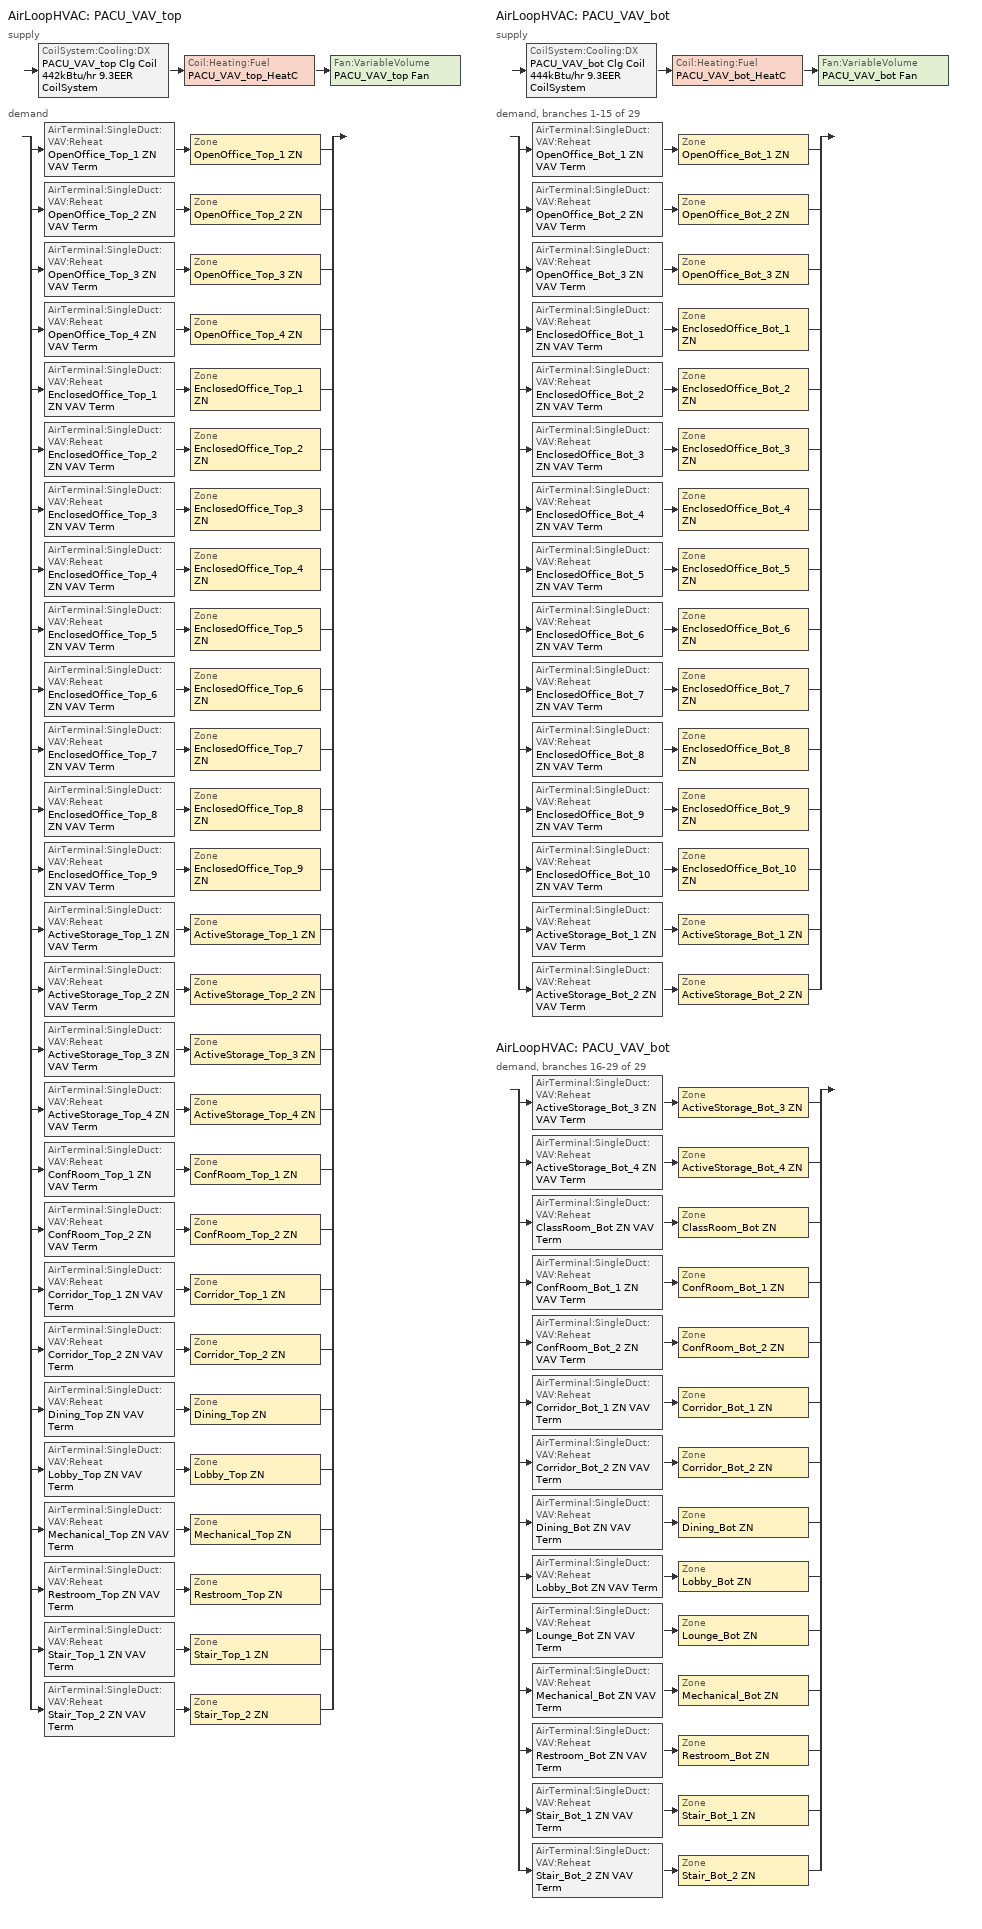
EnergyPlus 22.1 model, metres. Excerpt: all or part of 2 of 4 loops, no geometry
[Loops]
AirLoopHVAC 'PACU_VAV_top'
 supply: CoilSystem:Cooling:DX 'PACU_VAV_top Clg Coil 442kBtu/hr 9.3EER CoilSystem' > Coil:Heating:Fuel 'PACU_VAV_top_HeatC' > Fan:VariableVolume 'PACU_VAV_top Fan'
 demand: split
  | AirTerminal:SingleDuct:VAV:Reheat 'OpenOffice_Top_1 ZN VAV Term' > Zone 'OpenOffice_Top_1 ZN'
  | AirTerminal:SingleDuct:VAV:Reheat 'OpenOffice_Top_2 ZN VAV Term' > Zone 'OpenOffice_Top_2 ZN'
  | AirTerminal:SingleDuct:VAV:Reheat 'OpenOffice_Top_3 ZN VAV Term' > Zone 'OpenOffice_Top_3 ZN'
  | AirTerminal:SingleDuct:VAV:Reheat 'OpenOffice_Top_4 ZN VAV Term' > Zone 'OpenOffice_Top_4 ZN'
  | AirTerminal:SingleDuct:VAV:Reheat 'EnclosedOffice_Top_1 ZN VAV Term' > Zone 'EnclosedOffice_Top_1 ZN'
  | AirTerminal:SingleDuct:VAV:Reheat 'EnclosedOffice_Top_2 ZN VAV Term' > Zone 'EnclosedOffice_Top_2 ZN'
  | AirTerminal:SingleDuct:VAV:Reheat 'EnclosedOffice_Top_3 ZN VAV Term' > Zone 'EnclosedOffice_Top_3 ZN'
  | AirTerminal:SingleDuct:VAV:Reheat 'EnclosedOffice_Top_4 ZN VAV Term' > Zone 'EnclosedOffice_Top_4 ZN'
  | AirTerminal:SingleDuct:VAV:Reheat 'EnclosedOffice_Top_5 ZN VAV Term' > Zone 'EnclosedOffice_Top_5 ZN'
  | AirTerminal:SingleDuct:VAV:Reheat 'EnclosedOffice_Top_6 ZN VAV Term' > Zone 'EnclosedOffice_Top_6 ZN'
  | AirTerminal:SingleDuct:VAV:Reheat 'EnclosedOffice_Top_7 ZN VAV Term' > Zone 'EnclosedOffice_Top_7 ZN'
  | AirTerminal:SingleDuct:VAV:Reheat 'EnclosedOffice_Top_8 ZN VAV Term' > Zone 'EnclosedOffice_Top_8 ZN'
  | AirTerminal:SingleDuct:VAV:Reheat 'EnclosedOffice_Top_9 ZN VAV Term' > Zone 'EnclosedOffice_Top_9 ZN'
  | AirTerminal:SingleDuct:VAV:Reheat 'ActiveStorage_Top_1 ZN VAV Term' > Zone 'ActiveStorage_Top_1 ZN'
  | AirTerminal:SingleDuct:VAV:Reheat 'ActiveStorage_Top_2 ZN VAV Term' > Zone 'ActiveStorage_Top_2 ZN'
  | AirTerminal:SingleDuct:VAV:Reheat 'ActiveStorage_Top_3 ZN VAV Term' > Zone 'ActiveStorage_Top_3 ZN'
  | AirTerminal:SingleDuct:VAV:Reheat 'ActiveStorage_Top_4 ZN VAV Term' > Zone 'ActiveStorage_Top_4 ZN'
  | AirTerminal:SingleDuct:VAV:Reheat 'ConfRoom_Top_1 ZN VAV Term' > Zone 'ConfRoom_Top_1 ZN'
  | AirTerminal:SingleDuct:VAV:Reheat 'ConfRoom_Top_2 ZN VAV Term' > Zone 'ConfRoom_Top_2 ZN'
  | AirTerminal:SingleDuct:VAV:Reheat 'Corridor_Top_1 ZN VAV Term' > Zone 'Corridor_Top_1 ZN'
  | AirTerminal:SingleDuct:VAV:Reheat 'Corridor_Top_2 ZN VAV Term' > Zone 'Corridor_Top_2 ZN'
  | AirTerminal:SingleDuct:VAV:Reheat 'Dining_Top ZN VAV Term' > Zone 'Dining_Top ZN'
  | AirTerminal:SingleDuct:VAV:Reheat 'Lobby_Top ZN VAV Term' > Zone 'Lobby_Top ZN'
  | AirTerminal:SingleDuct:VAV:Reheat 'Mechanical_Top ZN VAV Term' > Zone 'Mechanical_Top ZN'
  | AirTerminal:SingleDuct:VAV:Reheat 'Restroom_Top ZN VAV Term' > Zone 'Restroom_Top ZN'
  | AirTerminal:SingleDuct:VAV:Reheat 'Stair_Top_1 ZN VAV Term' > Zone 'Stair_Top_1 ZN'
  | AirTerminal:SingleDuct:VAV:Reheat 'Stair_Top_2 ZN VAV Term' > Zone 'Stair_Top_2 ZN'
AirLoopHVAC 'PACU_VAV_bot'
 supply: CoilSystem:Cooling:DX 'PACU_VAV_bot Clg Coil 444kBtu/hr 9.3EER CoilSystem' > Coil:Heating:Fuel 'PACU_VAV_bot_HeatC' > Fan:VariableVolume 'PACU_VAV_bot Fan'
 demand, branches 1-15 of 29: split
  | AirTerminal:SingleDuct:VAV:Reheat 'OpenOffice_Bot_1 ZN VAV Term' > Zone 'OpenOffice_Bot_1 ZN'
  | AirTerminal:SingleDuct:VAV:Reheat 'OpenOffice_Bot_2 ZN VAV Term' > Zone 'OpenOffice_Bot_2 ZN'
  | AirTerminal:SingleDuct:VAV:Reheat 'OpenOffice_Bot_3 ZN VAV Term' > Zone 'OpenOffice_Bot_3 ZN'
  | AirTerminal:SingleDuct:VAV:Reheat 'EnclosedOffice_Bot_1 ZN VAV Term' > Zone 'EnclosedOffice_Bot_1 ZN'
  | AirTerminal:SingleDuct:VAV:Reheat 'EnclosedOffice_Bot_2 ZN VAV Term' > Zone 'EnclosedOffice_Bot_2 ZN'
  | AirTerminal:SingleDuct:VAV:Reheat 'EnclosedOffice_Bot_3 ZN VAV Term' > Zone 'EnclosedOffice_Bot_3 ZN'
  | AirTerminal:SingleDuct:VAV:Reheat 'EnclosedOffice_Bot_4 ZN VAV Term' > Zone 'EnclosedOffice_Bot_4 ZN'
  | AirTerminal:SingleDuct:VAV:Reheat 'EnclosedOffice_Bot_5 ZN VAV Term' > Zone 'EnclosedOffice_Bot_5 ZN'
  | AirTerminal:SingleDuct:VAV:Reheat 'EnclosedOffice_Bot_6 ZN VAV Term' > Zone 'EnclosedOffice_Bot_6 ZN'
  | AirTerminal:SingleDuct:VAV:Reheat 'EnclosedOffice_Bot_7 ZN VAV Term' > Zone 'EnclosedOffice_Bot_7 ZN'
  | AirTerminal:SingleDuct:VAV:Reheat 'EnclosedOffice_Bot_8 ZN VAV Term' > Zone 'EnclosedOffice_Bot_8 ZN'
  | AirTerminal:SingleDuct:VAV:Reheat 'EnclosedOffice_Bot_9 ZN VAV Term' > Zone 'EnclosedOffice_Bot_9 ZN'
  | AirTerminal:SingleDuct:VAV:Reheat 'EnclosedOffice_Bot_10 ZN VAV Term' > Zone 'EnclosedOffice_Bot_10 ZN'
  | AirTerminal:SingleDuct:VAV:Reheat 'ActiveStorage_Bot_1 ZN VAV Term' > Zone 'ActiveStorage_Bot_1 ZN'
  | AirTerminal:SingleDuct:VAV:Reheat 'ActiveStorage_Bot_2 ZN VAV Term' > Zone 'ActiveStorage_Bot_2 ZN'
AirLoopHVAC 'PACU_VAV_bot'
 demand, branches 16-29 of 29: split
  | AirTerminal:SingleDuct:VAV:Reheat 'ActiveStorage_Bot_3 ZN VAV Term' > Zone 'ActiveStorage_Bot_3 ZN'
  | AirTerminal:SingleDuct:VAV:Reheat 'ActiveStorage_Bot_4 ZN VAV Term' > Zone 'ActiveStorage_Bot_4 ZN'
  | AirTerminal:SingleDuct:VAV:Reheat 'ClassRoom_Bot ZN VAV Term' > Zone 'ClassRoom_Bot ZN'
  | AirTerminal:SingleDuct:VAV:Reheat 'ConfRoom_Bot_1 ZN VAV Term' > Zone 'ConfRoom_Bot_1 ZN'
  | AirTerminal:SingleDuct:VAV:Reheat 'ConfRoom_Bot_2 ZN VAV Term' > Zone 'ConfRoom_Bot_2 ZN'
  | AirTerminal:SingleDuct:VAV:Reheat 'Corridor_Bot_1 ZN VAV Term' > Zone 'Corridor_Bot_1 ZN'
  | AirTerminal:SingleDuct:VAV:Reheat 'Corridor_Bot_2 ZN VAV Term' > Zone 'Corridor_Bot_2 ZN'
  | AirTerminal:SingleDuct:VAV:Reheat 'Dining_Bot ZN VAV Term' > Zone 'Dining_Bot ZN'
  | AirTerminal:SingleDuct:VAV:Reheat 'Lobby_Bot ZN VAV Term' > Zone 'Lobby_Bot ZN'
  | AirTerminal:SingleDuct:VAV:Reheat 'Lounge_Bot ZN VAV Term' > Zone 'Lounge_Bot ZN'
  | AirTerminal:SingleDuct:VAV:Reheat 'Mechanical_Bot ZN VAV Term' > Zone 'Mechanical_Bot ZN'
  | AirTerminal:SingleDuct:VAV:Reheat 'Restroom_Bot ZN VAV Term' > Zone 'Restroom_Bot ZN'
  | AirTerminal:SingleDuct:VAV:Reheat 'Stair_Bot_1 ZN VAV Term' > Zone 'Stair_Bot_1 ZN'
  | AirTerminal:SingleDuct:VAV:Reheat 'Stair_Bot_2 ZN VAV Term' > Zone 'Stair_Bot_2 ZN'
[DesignSpecification:OutdoorAir] Outdoor Air Method=Sum; Outdoor Air Flow per Zone {m3/s}=0; Outdoor Air Flow Air Changes per Hour {1/hr}=0
Name | Outdoor Air Flow per Person {m3/s-person} | Outdoor Air Flow per Zone Floor Area {m3/s-m2}
MediumOffice - Storage Ventilation; MediumOffice - Classroom Ventilation; MediumOffice - Conference Ventilation; MediumOffice - ClosedOffice Ventilation; MediumOffice - Lobby Ventilation; MediumOffice - OpenOffice Ventilation | 0.00235973 | 0.0003048
MediumOffice - Corridor Ventilation | 0 | 0.0003048
MediumOffice - Dining Ventilation | 0.00235973 | 0.0006096
MediumOffice - Elec/MechRoom Ventilation; MediumOffice - Restroom Ventilation; MediumOffice - Stair Ventilation | 0 | 0
[DesignSpecification:ZoneAirDistribution] Zone Air Distribution Effectiveness in Cooling Mode=1; Zone Air Distribution Effectiveness in Heating Mode=1
ActiveStorage_Bot_1 ZN Design Spec Zone Air Dist; ActiveStorage_Bot_2 ZN Design Spec Zone Air Dist; ActiveStorage_Bot_3 ZN Design Spec Zone Air Dist; ActiveStorage_Bot_4 ZN Design Spec Zone Air Dist; ActiveStorage_Top_1 ZN Design Spec Zone Air Dist; ActiveStorage_Top_2 ZN Design Spec Zone Air Dist; ActiveStorage_Top_3 ZN Design Spec Zone Air Dist; ActiveStorage_Top_4 ZN Design Spec Zone Air Dist; ClassRoom_Bot ZN Design Spec Zone Air Dist; ConfRoom_Bot_1 ZN Design Spec Zone Air Dist; ConfRoom_Bot_2 ZN Design Spec Zone Air Dist; ConfRoom_Top_1 ZN Design Spec Zone Air Dist; ConfRoom_Top_2 ZN Design Spec Zone Air Dist; Corridor_Bot_1 ZN Design Spec Zone Air Dist; Corridor_Bot_2 ZN Design Spec Zone Air Dist; Corridor_Top_1 ZN Design Spec Zone Air Dist; Corridor_Top_2 ZN Design Spec Zone Air Dist; Dining_Bot ZN Design Spec Zone Air Dist; Dining_Top ZN Design Spec Zone Air Dist; EnclosedOffice_Bot_7 ZN Design Spec Zone Air Dist; EnclosedOffice_Bot_10 ZN Design Spec Zone Air Dist; EnclosedOffice_Bot_3 ZN Design Spec Zone Air Dist; EnclosedOffice_Bot_4 ZN Design Spec Zone Air Dist; EnclosedOffice_Top_1 ZN Design Spec Zone Air Dist; EnclosedOffice_Top_2 ZN Design Spec Zone Air Dist; EnclosedOffice_Top_3 ZN Design Spec Zone Air Dist; Lobby_Bot ZN Design Spec Zone Air Dist; Lobby_Top ZN Design Spec Zone Air Dist; Lounge_Bot ZN Design Spec Zone Air Dist; Mechanical_Top ZN Design Spec Zone Air Dist; OpenOffice_Bot_1 ZN Design Spec Zone Air Dist; OpenOffice_Bot_2 ZN Design Spec Zone Air Dist; OpenOffice_Bot_3 ZN Design Spec Zone Air Dist; OpenOffice_Top_1 ZN Design Spec Zone Air Dist; OpenOffice_Top_2 ZN Design Spec Zone Air Dist; OpenOffice_Top_3 ZN Design Spec Zone Air Dist; OpenOffice_Top_4 ZN Design Spec Zone Air Dist; Restroom_Bot ZN Design Spec Zone Air Dist; Restroom_Top ZN Design Spec Zone Air Dist; Stair_Bot_1 ZN Design Spec Zone Air Dist; Stair_Bot_2 ZN Design Spec Zone Air Dist; Stair_Top_1 ZN Design Spec Zone Air Dist; Stair_Top_2 ZN Design Spec Zone Air Dist; EnclosedOffice_Bot_6 ZN Design Spec Zone Air Dist; EnclosedOffice_Bot_5 ZN Design Spec Zone Air Dist; EnclosedOffice_Bot_1 ZN Design Spec Zone Air Dist; EnclosedOffice_Bot_9 ZN Design Spec Zone Air Dist; EnclosedOffice_Bot_8 ZN Design Spec Zone Air Dist; EnclosedOffice_Bot_2 ZN Design Spec Zone Air Dist; EnclosedOffice_Top_4 ZN Design Spec Zone Air Dist; EnclosedOffice_Top_5 ZN Design Spec Zone Air Dist; EnclosedOffice_Top_6 ZN Design Spec Zone Air Dist; EnclosedOffice_Top_7 ZN Design Spec Zone Air Dist; EnclosedOffice_Top_8 ZN Design Spec Zone Air Dist; EnclosedOffice_Top_9 ZN Design Spec Zone Air Dist
[Sizing:Zone] Zone Cooling Design Supply Air Temperature Input Method=SupplyAirTemperature; Zone Cooling Design Supply Air Temperature {C}=12.8; Zone Heating Design Supply Air Temperature Input Method=SupplyAirTemperature; Zone Heating Design Supply Air Temperature {C}=40; Zone Cooling Design Supply Air Humidity Ratio {kgWater/kgDryAir}=0.0085; Zone Heating Design Supply Air Humidity Ratio {kgWater/kgDryAir}=0.008; Cooling Design Air Flow Method=DesignDay; Cooling Design Air Flow Rate {m3/s}=0; Cooling Minimum Air Flow {m3/s}=0; Cooling Minimum Air Flow Fraction=0; Heating Design Air Flow Method=DesignDay; Heating Design Air Flow Rate {m3/s}=0; Account for Dedicated Outdoor Air System=No
Name | Design Specification Outdoor Air Object | Design Specification Zone Air Distribution Object
ActiveStorage_Bot_1 ZN | MediumOffice - Storage Ventilation | ActiveStorage_Bot_1 ZN Design Spec Zone Air Dist
ActiveStorage_Bot_2 ZN | MediumOffice - Storage Ventilation | ActiveStorage_Bot_2 ZN Design Spec Zone Air Dist
ActiveStorage_Bot_3 ZN | MediumOffice - Storage Ventilation | ActiveStorage_Bot_3 ZN Design Spec Zone Air Dist
ActiveStorage_Bot_4 ZN | MediumOffice - Storage Ventilation | ActiveStorage_Bot_4 ZN Design Spec Zone Air Dist
ActiveStorage_Top_1 ZN | MediumOffice - Storage Ventilation | ActiveStorage_Top_1 ZN Design Spec Zone Air Dist
ActiveStorage_Top_2 ZN | MediumOffice - Storage Ventilation | ActiveStorage_Top_2 ZN Design Spec Zone Air Dist
ActiveStorage_Top_3 ZN | MediumOffice - Storage Ventilation | ActiveStorage_Top_3 ZN Design Spec Zone Air Dist
ActiveStorage_Top_4 ZN | MediumOffice - Storage Ventilation | ActiveStorage_Top_4 ZN Design Spec Zone Air Dist
ClassRoom_Bot ZN | MediumOffice - Classroom Ventilation | ClassRoom_Bot ZN Design Spec Zone Air Dist
ConfRoom_Bot_1 ZN | MediumOffice - Conference Ventilation | ConfRoom_Bot_1 ZN Design Spec Zone Air Dist
ConfRoom_Bot_2 ZN | MediumOffice - Conference Ventilation | ConfRoom_Bot_2 ZN Design Spec Zone Air Dist
ConfRoom_Top_1 ZN | MediumOffice - Conference Ventilation | ConfRoom_Top_1 ZN Design Spec Zone Air Dist
ConfRoom_Top_2 ZN | MediumOffice - Conference Ventilation | ConfRoom_Top_2 ZN Design Spec Zone Air Dist
Corridor_Bot_1 ZN | MediumOffice - Corridor Ventilation | Corridor_Bot_1 ZN Design Spec Zone Air Dist
Corridor_Bot_2 ZN | MediumOffice - Corridor Ventilation | Corridor_Bot_2 ZN Design Spec Zone Air Dist
Corridor_Top_1 ZN | MediumOffice - Corridor Ventilation | Corridor_Top_1 ZN Design Spec Zone Air Dist
Corridor_Top_2 ZN | MediumOffice - Corridor Ventilation | Corridor_Top_2 ZN Design Spec Zone Air Dist
Dining_Bot ZN | MediumOffice - Dining Ventilation | Dining_Bot ZN Design Spec Zone Air Dist
Dining_Top ZN | MediumOffice - Dining Ventilation | Dining_Top ZN Design Spec Zone Air Dist
EnclosedOffice_Bot_7 ZN | MediumOffice - ClosedOffice Ventilation | EnclosedOffice_Bot_7 ZN Design Spec Zone Air Dist
EnclosedOffice_Bot_10 ZN | MediumOffice - ClosedOffice Ventilation | EnclosedOffice_Bot_10 ZN Design Spec Zone Air Dist
EnclosedOffice_Bot_3 ZN | MediumOffice - ClosedOffice Ventilation | EnclosedOffice_Bot_3 ZN Design Spec Zone Air Dist
EnclosedOffice_Bot_4 ZN | MediumOffice - ClosedOffice Ventilation | EnclosedOffice_Bot_4 ZN Design Spec Zone Air Dist
EnclosedOffice_Top_1 ZN | MediumOffice - ClosedOffice Ventilation | EnclosedOffice_Top_1 ZN Design Spec Zone Air Dist
EnclosedOffice_Top_2 ZN | MediumOffice - ClosedOffice Ventilation | EnclosedOffice_Top_2 ZN Design Spec Zone Air Dist
EnclosedOffice_Top_3 ZN | MediumOffice - ClosedOffice Ventilation | EnclosedOffice_Top_3 ZN Design Spec Zone Air Dist
Lobby_Bot ZN | MediumOffice - Lobby Ventilation | Lobby_Bot ZN Design Spec Zone Air Dist
Lobby_Top ZN | MediumOffice - Lobby Ventilation | Lobby_Top ZN Design Spec Zone Air Dist
Lounge_Bot ZN | MediumOffice - Lobby Ventilation | Lounge_Bot ZN Design Spec Zone Air Dist
Mechanical_Top ZN | MediumOffice - Elec/MechRoom Ventilation | Mechanical_Top ZN Design Spec Zone Air Dist
OpenOffice_Bot_1 ZN | MediumOffice - OpenOffice Ventilation | OpenOffice_Bot_1 ZN Design Spec Zone Air Dist
OpenOffice_Bot_2 ZN | MediumOffice - OpenOffice Ventilation | OpenOffice_Bot_2 ZN Design Spec Zone Air Dist
OpenOffice_Bot_3 ZN | MediumOffice - OpenOffice Ventilation | OpenOffice_Bot_3 ZN Design Spec Zone Air Dist
OpenOffice_Top_1 ZN | MediumOffice - OpenOffice Ventilation | OpenOffice_Top_1 ZN Design Spec Zone Air Dist
OpenOffice_Top_2 ZN | MediumOffice - OpenOffice Ventilation | OpenOffice_Top_2 ZN Design Spec Zone Air Dist
OpenOffice_Top_3 ZN | MediumOffice - OpenOffice Ventilation | OpenOffice_Top_3 ZN Design Spec Zone Air Dist
OpenOffice_Top_4 ZN | MediumOffice - OpenOffice Ventilation | OpenOffice_Top_4 ZN Design Spec Zone Air Dist
Restroom_Bot ZN | MediumOffice - Restroom Ventilation | Restroom_Bot ZN Design Spec Zone Air Dist
Restroom_Top ZN | MediumOffice - Restroom Ventilation | Restroom_Top ZN Design Spec Zone Air Dist
Stair_Bot_1 ZN | MediumOffice - Stair Ventilation | Stair_Bot_1 ZN Design Spec Zone Air Dist
Stair_Bot_2 ZN | MediumOffice - Stair Ventilation | Stair_Bot_2 ZN Design Spec Zone Air Dist
Stair_Top_1 ZN | MediumOffice - Stair Ventilation | Stair_Top_1 ZN Design Spec Zone Air Dist
Stair_Top_2 ZN | MediumOffice - Stair Ventilation | Stair_Top_2 ZN Design Spec Zone Air Dist
EnclosedOffice_Bot_6 ZN | MediumOffice - ClosedOffice Ventilation | EnclosedOffice_Bot_6 ZN Design Spec Zone Air Dist
EnclosedOffice_Bot_5 ZN | MediumOffice - ClosedOffice Ventilation | EnclosedOffice_Bot_5 ZN Design Spec Zone Air Dist
EnclosedOffice_Bot_1 ZN | MediumOffice - ClosedOffice Ventilation | EnclosedOffice_Bot_1 ZN Design Spec Zone Air Dist
EnclosedOffice_Bot_9 ZN | MediumOffice - ClosedOffice Ventilation | EnclosedOffice_Bot_9 ZN Design Spec Zone Air Dist
EnclosedOffice_Bot_8 ZN | MediumOffice - ClosedOffice Ventilation | EnclosedOffice_Bot_8 ZN Design Spec Zone Air Dist
EnclosedOffice_Bot_2 ZN | MediumOffice - ClosedOffice Ventilation | EnclosedOffice_Bot_2 ZN Design Spec Zone Air Dist
EnclosedOffice_Top_4 ZN | MediumOffice - ClosedOffice Ventilation | EnclosedOffice_Top_4 ZN Design Spec Zone Air Dist
EnclosedOffice_Top_5 ZN | MediumOffice - ClosedOffice Ventilation | EnclosedOffice_Top_5 ZN Design Spec Zone Air Dist
EnclosedOffice_Top_6 ZN | MediumOffice - ClosedOffice Ventilation | EnclosedOffice_Top_6 ZN Design Spec Zone Air Dist
EnclosedOffice_Top_7 ZN | MediumOffice - ClosedOffice Ventilation | EnclosedOffice_Top_7 ZN Design Spec Zone Air Dist
EnclosedOffice_Top_8 ZN | MediumOffice - ClosedOffice Ventilation | EnclosedOffice_Top_8 ZN Design Spec Zone Air Dist
EnclosedOffice_Top_9 ZN | MediumOffice - ClosedOffice Ventilation | EnclosedOffice_Top_9 ZN Design Spec Zone Air Dist
[Sizing:System] Type of Load to Size On=Sensible; Central Heating Maximum System Air Flow Ratio=0.5; Preheat Design Temperature {C}=7; Preheat Design Humidity Ratio {kgWater/kgDryAir}=0.008; Precool Design Temperature {C}=12.8; Precool Design Humidity Ratio {kgWater/kgDryAir}=0.008; Central Cooling Design Supply Air Temperature {C}=12.8; Central Heating Design Supply Air Temperature {C}=12.8; Type of Zone Sum to Use=Coincident; 100% Outdoor Air in Cooling=No; 100% Outdoor Air in Heating=No; Central Cooling Design Supply Air Humidity Ratio {kgWater/kgDryAir}=0.0085; Central Heating Design Supply Air Humidity Ratio {kgWater/kgDryAir}=0.008; Cooling Supply Air Flow Rate Method=DesignDay; Cooling Supply Air Flow Rate {m3/s}=0; Heating Supply Air Flow Rate Method=DesignDay; Heating Supply Air Flow Rate {m3/s}=0; System Outdoor Air Method=ZoneSum
Name | Design Outdoor Air Flow Rate {m3/s}
PACU_VAV_top | 0.998477
PACU_VAV_bot | 1.06755
[ZoneControl:Thermostat] Control Type Schedule=Dual Zone Control Type Sched
Name | Zone or ZoneList | Control 1
ActiveStorage_Bot_1 ZN Thermostat | ActiveStorage_Bot_1 ZN | MediumOffice - Storage Thermostat 1
ActiveStorage_Bot_2 ZN Thermostat | ActiveStorage_Bot_2 ZN | MediumOffice - Storage Thermostat 2
ActiveStorage_Bot_3 ZN Thermostat | ActiveStorage_Bot_3 ZN | MediumOffice - Storage Thermostat 3
ActiveStorage_Bot_4 ZN Thermostat | ActiveStorage_Bot_4 ZN | MediumOffice - Storage Thermostat 4
ActiveStorage_Top_1 ZN Thermostat | ActiveStorage_Top_1 ZN | MediumOffice - Storage Thermostat 9
ActiveStorage_Top_2 ZN Thermostat | ActiveStorage_Top_2 ZN | MediumOffice - Storage Thermostat 10
ActiveStorage_Top_3 ZN Thermostat | ActiveStorage_Top_3 ZN | MediumOffice - Storage Thermostat 11
ActiveStorage_Top_4 ZN Thermostat | ActiveStorage_Top_4 ZN | MediumOffice - Storage Thermostat 12
ClassRoom_Bot ZN Thermostat | ClassRoom_Bot ZN | MediumOffice - Classroom Thermostat 1
ConfRoom_Bot_1 ZN Thermostat | ConfRoom_Bot_1 ZN | MediumOffice - Conference Thermostat 1
ConfRoom_Bot_2 ZN Thermostat | ConfRoom_Bot_2 ZN | MediumOffice - Conference Thermostat 2
ConfRoom_Top_1 ZN Thermostat | ConfRoom_Top_1 ZN | MediumOffice - Conference Thermostat 5
ConfRoom_Top_2 ZN Thermostat | ConfRoom_Top_2 ZN | MediumOffice - Conference Thermostat 6
Corridor_Bot_1 ZN Thermostat | Corridor_Bot_1 ZN | MediumOffice - Corridor Thermostat 1
Corridor_Bot_2 ZN Thermostat | Corridor_Bot_2 ZN | MediumOffice - Corridor Thermostat 2
Corridor_Top_1 ZN Thermostat | Corridor_Top_1 ZN | MediumOffice - Corridor Thermostat 5
Corridor_Top_2 ZN Thermostat | Corridor_Top_2 ZN | MediumOffice - Corridor Thermostat 6
Dining_Bot ZN Thermostat | Dining_Bot ZN | MediumOffice - Dining Thermostat 1
Dining_Top ZN Thermostat | Dining_Top ZN | MediumOffice - Dining Thermostat 3
EnclosedOffice_Bot_7 ZN Thermostat | EnclosedOffice_Bot_7 ZN | MediumOffice - ClosedOffice Thermostat 1
EnclosedOffice_Bot_10 ZN Thermostat | EnclosedOffice_Bot_10 ZN | MediumOffice - ClosedOffice Thermostat 2
EnclosedOffice_Bot_3 ZN Thermostat | EnclosedOffice_Bot_3 ZN | MediumOffice - ClosedOffice Thermostat 3
EnclosedOffice_Bot_4 ZN Thermostat | EnclosedOffice_Bot_4 ZN | MediumOffice - ClosedOffice Thermostat 4
EnclosedOffice_Top_1 ZN Thermostat | EnclosedOffice_Top_1 ZN | MediumOffice - ClosedOffice Thermostat 8
EnclosedOffice_Top_2 ZN Thermostat | EnclosedOffice_Top_2 ZN | MediumOffice - ClosedOffice Thermostat 9
EnclosedOffice_Top_3 ZN Thermostat | EnclosedOffice_Top_3 ZN | MediumOffice - ClosedOffice Thermostat 10
Lobby_Bot ZN Thermostat | Lobby_Bot ZN | MediumOffice - Lobby Thermostat 1
Lobby_Top ZN Thermostat | Lobby_Top ZN | MediumOffice - Lobby Thermostat 3
Lounge_Bot ZN Thermostat | Lounge_Bot ZN | MediumOffice - Lobby Thermostat 4
Mechanical_Top ZN Thermostat | Mechanical_Top ZN | MediumOffice - Elec/MechRoom Thermostat 3
OpenOffice_Bot_1 ZN Thermostat | OpenOffice_Bot_1 ZN | MediumOffice - OpenOffice Thermostat 1
OpenOffice_Bot_2 ZN Thermostat | OpenOffice_Bot_2 ZN | MediumOffice - OpenOffice Thermostat 2
OpenOffice_Bot_3 ZN Thermostat | OpenOffice_Bot_3 ZN | MediumOffice - OpenOffice Thermostat 3
OpenOffice_Top_1 ZN Thermostat | OpenOffice_Top_1 ZN | MediumOffice - OpenOffice Thermostat 8
OpenOffice_Top_2 ZN Thermostat | OpenOffice_Top_2 ZN | MediumOffice - OpenOffice Thermostat 9
OpenOffice_Top_3 ZN Thermostat | OpenOffice_Top_3 ZN | MediumOffice - OpenOffice Thermostat 10
OpenOffice_Top_4 ZN Thermostat | OpenOffice_Top_4 ZN | MediumOffice - OpenOffice Thermostat 11
Restroom_Bot ZN Thermostat | Restroom_Bot ZN | MediumOffice - Restroom Thermostat 1
Restroom_Top ZN Thermostat | Restroom_Top ZN | MediumOffice - Restroom Thermostat 3
Stair_Bot_1 ZN Thermostat | Stair_Bot_1 ZN | MediumOffice - Stair Thermostat 1
Stair_Bot_2 ZN Thermostat | Stair_Bot_2 ZN | MediumOffice - Stair Thermostat 2
Stair_Top_1 ZN Thermostat | Stair_Top_1 ZN | MediumOffice - Stair Thermostat 5
Stair_Top_2 ZN Thermostat | Stair_Top_2 ZN | MediumOffice - Stair Thermostat 6
EnclosedOffice_Bot_6 ZN Thermostat | EnclosedOffice_Bot_6 ZN | MediumOffice - ClosedOffice Thermostat 1
EnclosedOffice_Bot_5 ZN Thermostat | EnclosedOffice_Bot_5 ZN | MediumOffice - ClosedOffice Thermostat 1
EnclosedOffice_Bot_1 ZN Thermostat | EnclosedOffice_Bot_1 ZN | MediumOffice - ClosedOffice Thermostat 1
EnclosedOffice_Bot_9 ZN Thermostat | EnclosedOffice_Bot_9 ZN | MediumOffice - ClosedOffice Thermostat 1
EnclosedOffice_Bot_8 ZN Thermostat | EnclosedOffice_Bot_8 ZN | MediumOffice - ClosedOffice Thermostat 1
EnclosedOffice_Bot_2 ZN Thermostat | EnclosedOffice_Bot_2 ZN | MediumOffice - ClosedOffice Thermostat 1
EnclosedOffice_Top_4 ZN Thermostat | EnclosedOffice_Top_4 ZN | MediumOffice - ClosedOffice Thermostat 1
EnclosedOffice_Top_5 ZN Thermostat | EnclosedOffice_Top_5 ZN | MediumOffice - ClosedOffice Thermostat 1
EnclosedOffice_Top_6 ZN Thermostat | EnclosedOffice_Top_6 ZN | MediumOffice - ClosedOffice Thermostat 1
EnclosedOffice_Top_7 ZN Thermostat | EnclosedOffice_Top_7 ZN | MediumOffice - ClosedOffice Thermostat 1
EnclosedOffice_Top_8 ZN Thermostat | EnclosedOffice_Top_8 ZN | MediumOffice - ClosedOffice Thermostat 1
EnclosedOffice_Top_9 ZN Thermostat | EnclosedOffice_Top_9 ZN | MediumOffice - ClosedOffice Thermostat 1
[ThermostatSetpoint:DualSetpoint] Heating Setpoint Temperature Schedule=HTGSETP_SCH_PACU_VAV_bot; Cooling Setpoint Temperature Schedule=CLGSETP_SCH_NO_SETBACK
MediumOffice - Storage Thermostat 1; MediumOffice - Storage Thermostat 2; MediumOffice - Storage Thermostat 3; MediumOffice - Storage Thermostat 4; MediumOffice - Storage Thermostat 9; MediumOffice - Storage Thermostat 10; MediumOffice - Storage Thermostat 11; MediumOffice - Storage Thermostat 12; MediumOffice - Classroom Thermostat 1; MediumOffice - Conference Thermostat 1; MediumOffice - Conference Thermostat 2; MediumOffice - Conference Thermostat 5; MediumOffice - Conference Thermostat 6; MediumOffice - Corridor Thermostat 1; MediumOffice - Corridor Thermostat 2; MediumOffice - Corridor Thermostat 5; MediumOffice - Corridor Thermostat 6; MediumOffice - Dining Thermostat 1; MediumOffice - Dining Thermostat 3; MediumOffice - ClosedOffice Thermostat 1; MediumOffice - ClosedOffice Thermostat 2; MediumOffice - ClosedOffice Thermostat 3; MediumOffice - ClosedOffice Thermostat 4; MediumOffice - ClosedOffice Thermostat 8; MediumOffice - ClosedOffice Thermostat 9; MediumOffice - ClosedOffice Thermostat 10; MediumOffice - Lobby Thermostat 1; MediumOffice - Lobby Thermostat 3; MediumOffice - Lobby Thermostat 4; MediumOffice - Elec/MechRoom Thermostat 3; MediumOffice - OpenOffice Thermostat 1; MediumOffice - OpenOffice Thermostat 2; MediumOffice - OpenOffice Thermostat 3; MediumOffice - OpenOffice Thermostat 8; MediumOffice - OpenOffice Thermostat 9; MediumOffice - OpenOffice Thermostat 10; MediumOffice - OpenOffice Thermostat 11; MediumOffice - Restroom Thermostat 1; MediumOffice - Restroom Thermostat 3; MediumOffice - Stair Thermostat 1; MediumOffice - Stair Thermostat 2; MediumOffice - Stair Thermostat 5; MediumOffice - Stair Thermostat 6
[AirTerminal:SingleDuct:VAV:Reheat] Availability Schedule=ALWAYS_ON; Maximum Air Flow Rate {m3/s}=Autosize; Zone Minimum Air Flow Input Method=FixedFlowRate; Maximum Hot Water or Steam Flow Rate {m3/s}=Autosize; Minimum Hot Water or Steam Flow Rate {m3/s}=0; Convergence Tolerance=0.001; Damper Heating Action=Normal; Maximum Flow per Zone Floor Area During Reheat {m3/s-m2}=Autocalculate; Maximum Flow Fraction During Reheat=0.5; Maximum Reheat Air Temperature {C}=40
Name | Fixed Minimum Air Flow Rate {m3/s} | Reheat Coil
ActiveStorage_Bot_1 ZN VAV Term | 0.032571 | ActiveStorage_Bot_1 ZN Rht Coil
ActiveStorage_Bot_2 ZN VAV Term | 0.028998 | ActiveStorage_Bot_2 ZN Rht Coil
ActiveStorage_Bot_3 ZN VAV Term | 0.028998 | ActiveStorage_Bot_3 ZN Rht Coil
ActiveStorage_Bot_4 ZN VAV Term | 0.011916 | ActiveStorage_Bot_4 ZN Rht Coil
ActiveStorage_Top_1 ZN VAV Term | 0.032571 | ActiveStorage_Top_1 ZN Rht Coil
ActiveStorage_Top_2 ZN VAV Term | 0.028998 | ActiveStorage_Top_2 ZN Rht Coil
ActiveStorage_Top_3 ZN VAV Term | 0.028998 | ActiveStorage_Top_3 ZN Rht Coil
ActiveStorage_Top_4 ZN VAV Term | 0.011916 | ActiveStorage_Top_4 ZN Rht Coil
ClassRoom_Bot ZN VAV Term | 0.0761055 | ClassRoom_Bot ZN Rht Coil
ConfRoom_Bot_1 ZN VAV Term | 0.0643995 | ConfRoom_Bot_1 ZN Rht Coil
ConfRoom_Bot_2 ZN VAV Term | 0.0643995 | ConfRoom_Bot_2 ZN Rht Coil
ConfRoom_Top_1 ZN VAV Term | 0.0643995 | ConfRoom_Top_1 ZN Rht Coil
ConfRoom_Top_2 ZN VAV Term | 0.0643995 | ConfRoom_Top_2 ZN Rht Coil
Corridor_Bot_1 ZN VAV Term | 0.033498 | Corridor_Bot_1 ZN Rht Coil
Corridor_Bot_2 ZN VAV Term | 0.033498 | Corridor_Bot_2 ZN Rht Coil
Corridor_Top_1 ZN VAV Term | 0.033498 | Corridor_Top_1 ZN Rht Coil
Corridor_Top_2 ZN VAV Term | 0.033498 | Corridor_Top_2 ZN Rht Coil
Dining_Bot ZN VAV Term | 0.031896 | Dining_Bot ZN Rht Coil
Dining_Top ZN VAV Term | 0.031896 | Dining_Top ZN Rht Coil
EnclosedOffice_Bot_7 ZN VAV Term | 0.0216525 | EnclosedOffice_Bot_7 ZN Rht Coil
EnclosedOffice_Bot_10 ZN VAV Term | 0.0216705 | EnclosedOffice_Bot_10 ZN Rht Coil
EnclosedOffice_Bot_3 ZN VAV Term | 0.0279435 | EnclosedOffice_Bot_3 ZN Rht Coil
EnclosedOffice_Bot_4 ZN VAV Term | 0.0279435 | EnclosedOffice_Bot_4 ZN Rht Coil
EnclosedOffice_Top_1 ZN VAV Term | 0.021657 | EnclosedOffice_Top_1 ZN Rht Coil
EnclosedOffice_Top_2 ZN VAV Term | 0.0216705 | EnclosedOffice_Top_2 ZN Rht Coil
EnclosedOffice_Top_3 ZN VAV Term | 0.0264585 | EnclosedOffice_Top_3 ZN Rht Coil
Lobby_Bot ZN VAV Term | 0.0538935 | Lobby_Bot ZN Rht Coil
Lobby_Top ZN VAV Term | 0.0538935 | Lobby_Top ZN Rht Coil
Lounge_Bot ZN VAV Term | 0.0777975 | Lounge_Bot ZN Rht Coil
Mechanical_Bot ZN VAV Term | 0.0224145 | Mechanical_Bot ZN Rht Coil
Mechanical_Top ZN VAV Term | 0.0224145 | Mechanical_Top ZN Rht Coil
OpenOffice_Bot_1 ZN VAV Term | 0.136614 | OpenOffice_Bot_1 ZN Rht Coil
OpenOffice_Bot_2 ZN VAV Term | 0.136614 | OpenOffice_Bot_2 ZN Rht Coil
OpenOffice_Bot_3 ZN VAV Term | 0.122393 | OpenOffice_Bot_3 ZN Rht Coil
OpenOffice_Top_1 ZN VAV Term | 0.124845 | OpenOffice_Top_1 ZN Rht Coil
OpenOffice_Top_2 ZN VAV Term | 0.136614 | OpenOffice_Top_2 ZN Rht Coil
OpenOffice_Top_3 ZN VAV Term | 0.113089 | OpenOffice_Top_3 ZN Rht Coil
OpenOffice_Top_4 ZN VAV Term | 0.114934 | OpenOffice_Top_4 ZN Rht Coil
Restroom_Bot ZN VAV Term | 0 | Restroom_Bot ZN Rht Coil
Restroom_Top ZN VAV Term | 0 | Restroom_Top ZN Rht Coil
Stair_Bot_1 ZN VAV Term | 0.0138195 | Stair_Bot_1 ZN Rht Coil
Stair_Bot_2 ZN VAV Term | 0.0138195 | Stair_Bot_2 ZN Rht Coil
Stair_Top_1 ZN VAV Term | 0.0138195 | Stair_Top_1 ZN Rht Coil
Stair_Top_2 ZN VAV Term | 0.0138195 | Stair_Top_2 ZN Rht Coil
EnclosedOffice_Bot_6 ZN VAV Term | 0.0216525 | EnclosedOffice_Bot_6 ZN Rht Coil
EnclosedOffice_Bot_5 ZN VAV Term | 0.0216525 | EnclosedOffice_Bot_5 ZN Rht Coil
EnclosedOffice_Bot_1 ZN VAV Term | 0.021657 | EnclosedOffice_Bot_1 ZN Rht Coil
EnclosedOffice_Bot_9 ZN VAV Term | 0.021648 | EnclosedOffice_Bot_9 ZN Rht Coil
EnclosedOffice_Bot_8 ZN VAV Term | 0.021648 | EnclosedOffice_Bot_8 ZN Rht Coil
EnclosedOffice_Bot_2 ZN VAV Term | 0.021648 | EnclosedOffice_Bot_2 ZN Rht Coil
EnclosedOffice_Top_4 ZN VAV Term | 0.021657 | EnclosedOffice_Top_4 ZN Rht Coil
EnclosedOffice_Top_5 ZN VAV Term | 0.021648 | EnclosedOffice_Top_5 ZN Rht Coil
EnclosedOffice_Top_6 ZN VAV Term | 0.021648 | EnclosedOffice_Top_6 ZN Rht Coil
EnclosedOffice_Top_7 ZN VAV Term | 0.021648 | EnclosedOffice_Top_7 ZN Rht Coil
EnclosedOffice_Top_8 ZN VAV Term | 0.021648 | EnclosedOffice_Top_8 ZN Rht Coil
EnclosedOffice_Top_9 ZN VAV Term | 0.021648 | EnclosedOffice_Top_9 ZN Rht Coil
[Zone equipment]
ActiveStorage_Bot_1 ZN: ActiveStorage_Bot_1 ZN VAV Term
ActiveStorage_Bot_2 ZN: ActiveStorage_Bot_2 ZN VAV Term
ActiveStorage_Bot_3 ZN: ActiveStorage_Bot_3 ZN VAV Term
ActiveStorage_Bot_4 ZN: ActiveStorage_Bot_4 ZN VAV Term
ActiveStorage_Top_1 ZN: ActiveStorage_Top_1 ZN VAV Term
ActiveStorage_Top_2 ZN: ActiveStorage_Top_2 ZN VAV Term
ActiveStorage_Top_3 ZN: ActiveStorage_Top_3 ZN VAV Term
ActiveStorage_Top_4 ZN: ActiveStorage_Top_4 ZN VAV Term
ClassRoom_Bot ZN: ClassRoom_Bot ZN VAV Term
ConfRoom_Bot_1 ZN: ConfRoom_Bot_1 ZN VAV Term
ConfRoom_Bot_2 ZN: ConfRoom_Bot_2 ZN VAV Term
ConfRoom_Top_1 ZN: ConfRoom_Top_1 ZN VAV Term
ConfRoom_Top_2 ZN: ConfRoom_Top_2 ZN VAV Term
Corridor_Bot_1 ZN: Corridor_Bot_1 ZN VAV Term
Corridor_Bot_2 ZN: Corridor_Bot_2 ZN VAV Term
Corridor_Top_1 ZN: Corridor_Top_1 ZN VAV Term
Corridor_Top_2 ZN: Corridor_Top_2 ZN VAV Term
Dining_Bot ZN: Dining_Bot ZN VAV Term
Dining_Top ZN: Dining_Top ZN VAV Term
EnclosedOffice_Bot_7 ZN: EnclosedOffice_Bot_7 ZN VAV Term
EnclosedOffice_Bot_10 ZN: EnclosedOffice_Bot_10 ZN VAV Term
EnclosedOffice_Bot_3 ZN: EnclosedOffice_Bot_3 ZN VAV Term
EnclosedOffice_Bot_4 ZN: EnclosedOffice_Bot_4 ZN VAV Term
EnclosedOffice_Top_1 ZN: EnclosedOffice_Top_1 ZN VAV Term
EnclosedOffice_Top_2 ZN: EnclosedOffice_Top_2 ZN VAV Term
EnclosedOffice_Top_3 ZN: EnclosedOffice_Top_3 ZN VAV Term
Lobby_Bot ZN: Lobby_Bot ZN VAV Term
Lobby_Top ZN: Lobby_Top ZN VAV Term
Lounge_Bot ZN: Lounge_Bot ZN VAV Term
Mechanical_Bot ZN: Mechanical_Bot ZN VAV Term
Mechanical_Top ZN: Mechanical_Top ZN VAV Term
OpenOffice_Bot_1 ZN: OpenOffice_Bot_1 ZN VAV Term
OpenOffice_Bot_2 ZN: OpenOffice_Bot_2 ZN VAV Term
OpenOffice_Bot_3 ZN: OpenOffice_Bot_3 ZN VAV Term
OpenOffice_Top_1 ZN: OpenOffice_Top_1 ZN VAV Term
OpenOffice_Top_2 ZN: OpenOffice_Top_2 ZN VAV Term
OpenOffice_Top_3 ZN: OpenOffice_Top_3 ZN VAV Term
OpenOffice_Top_4 ZN: OpenOffice_Top_4 ZN VAV Term
Restroom_Bot ZN: Restroom_Bot ZN VAV Term
Restroom_Top ZN: Restroom_Top ZN VAV Term
Stair_Bot_1 ZN: Stair_Bot_1 ZN VAV Term
Stair_Bot_2 ZN: Stair_Bot_2 ZN VAV Term
Stair_Top_1 ZN: Stair_Top_1 ZN VAV Term
Stair_Top_2 ZN: Stair_Top_2 ZN VAV Term
EnclosedOffice_Bot_6 ZN: EnclosedOffice_Bot_6 ZN VAV Term
EnclosedOffice_Bot_5 ZN: EnclosedOffice_Bot_5 ZN VAV Term
EnclosedOffice_Bot_1 ZN: EnclosedOffice_Bot_1 ZN VAV Term
EnclosedOffice_Bot_9 ZN: EnclosedOffice_Bot_9 ZN VAV Term
EnclosedOffice_Bot_8 ZN: EnclosedOffice_Bot_8 ZN VAV Term
EnclosedOffice_Bot_2 ZN: EnclosedOffice_Bot_2 ZN VAV Term
EnclosedOffice_Top_4 ZN: EnclosedOffice_Top_4 ZN VAV Term
EnclosedOffice_Top_5 ZN: EnclosedOffice_Top_5 ZN VAV Term
EnclosedOffice_Top_6 ZN: EnclosedOffice_Top_6 ZN VAV Term
EnclosedOffice_Top_7 ZN: EnclosedOffice_Top_7 ZN VAV Term
EnclosedOffice_Top_8 ZN: EnclosedOffice_Top_8 ZN VAV Term
EnclosedOffice_Top_9 ZN: EnclosedOffice_Top_9 ZN VAV Term
[Fan:VariableVolume] Availability Schedule=HVACOperationSchd; Pressure Rise {Pa}=1573.68; Maximum Flow Rate {m3/s}=AUTOSIZE; Fan Power Minimum Flow Rate Input Method=Fraction; Fan Power Minimum Flow Fraction=0.25; Motor In Airstream Fraction=1; Fan Power Coefficient 1=0.0408; Fan Power Coefficient 2=0.088; Fan Power Coefficient 3=-0.0729; Fan Power Coefficient 4=0.9437; Fan Power Coefficient 5=0
Name | Fan Total Efficiency | Motor Efficiency
PACU_VAV_top Fan | 0.6006 | 0.924
PACU_VAV_bot Fan | 0.5915 | 0.91
[Coil:Cooling:DX:TwoSpeed] Availability Schedule=ALWAYS_ON; High Speed Rated Sensible Heat Ratio=Autosize; High Speed Gross Rated Cooling COP {W/W}=3.23281; Total Cooling Capacity Function of Temperature Curve=FURNACE_PACU_VAV_CoolCCarrier48TM014_12tons_CapFT; Total Cooling Capacity Function of Flow Fraction Curve=FURNACE_PACU_VAV_CoolCCarrier48TM014_12tons_FFF; Energy Input Ratio Function of Temperature Curve=FURNACE_PACU_VAV_CoolCCarrier48TM014_12tons_EIRFT; Energy Input Ratio Function of Flow Fraction Curve=FURNACE_PACU_VAV_CoolCCarrier48TM014_12tons_EIRFFF; Part Load Fraction Correlation Curve=FURNACE_PACU_VAV_CoolCIEA_HVAC_BESTEST_9ton-PLR; Low Speed Gross Rated Total Cooling Capacity {W}=AUTOSIZE; Low Speed Gross Rated Sensible Heat Ratio=0.80066; Low Speed Gross Rated Cooling COP {W/W}=3.23281; Low Speed Total Cooling Capacity Function of Temperature Curve=FURNACE_PACU_VAV_CoolCCarrier48TM014_12tons_CapFT; Low Speed Energy Input Ratio Function of Temperature Curve=FURNACE_PACU_VAV_CoolCCarrier48TM014_12tons_EIRFT
Name | High Speed Gross Rated Total Cooling Capacity {W} | High Speed Rated Air Flow Rate {m3/s} | Low Speed Rated Air Flow Rate {m3/s}
PACU_VAV_top_CoolC DXCoil | 118560 | 7.16223 | 7.16223
PACU_VAV_bot_CoolC DXCoil | 83735.74 | 5.05848 | 5.05848
[Coil:Heating:Electric] Availability Schedule=ALWAYS_ON; Efficiency=1; Nominal Capacity {W}=Autosize
ActiveStorage_Bot_1 ZN Rht Coil; ActiveStorage_Bot_2 ZN Rht Coil; ActiveStorage_Bot_3 ZN Rht Coil; ActiveStorage_Bot_4 ZN Rht Coil; ActiveStorage_Top_1 ZN Rht Coil; ActiveStorage_Top_2 ZN Rht Coil; ActiveStorage_Top_3 ZN Rht Coil; ActiveStorage_Top_4 ZN Rht Coil; ClassRoom_Bot ZN Rht Coil; ConfRoom_Bot_1 ZN Rht Coil; ConfRoom_Bot_2 ZN Rht Coil; ConfRoom_Top_1 ZN Rht Coil; ConfRoom_Top_2 ZN Rht Coil; Corridor_Bot_1 ZN Rht Coil; Corridor_Bot_2 ZN Rht Coil; Corridor_Top_1 ZN Rht Coil; Corridor_Top_2 ZN Rht Coil; Dining_Bot ZN Rht Coil; Dining_Top ZN Rht Coil; EnclosedOffice_Bot_7 ZN Rht Coil; EnclosedOffice_Bot_10 ZN Rht Coil; EnclosedOffice_Bot_3 ZN Rht Coil; EnclosedOffice_Bot_4 ZN Rht Coil; EnclosedOffice_Top_1 ZN Rht Coil; EnclosedOffice_Top_2 ZN Rht Coil; EnclosedOffice_Top_3 ZN Rht Coil; Lobby_Bot ZN Rht Coil; Lobby_Top ZN Rht Coil; Lounge_Bot ZN Rht Coil; Mechanical_Bot ZN Rht Coil; Mechanical_Top ZN Rht Coil; OpenOffice_Bot_1 ZN Rht Coil; OpenOffice_Bot_2 ZN Rht Coil; OpenOffice_Bot_3 ZN Rht Coil; OpenOffice_Top_1 ZN Rht Coil; OpenOffice_Top_2 ZN Rht Coil; OpenOffice_Top_3 ZN Rht Coil; OpenOffice_Top_4 ZN Rht Coil; Restroom_Bot ZN Rht Coil; Restroom_Top ZN Rht Coil; Stair_Bot_1 ZN Rht Coil; Stair_Bot_2 ZN Rht Coil; Stair_Top_1 ZN Rht Coil; Stair_Top_2 ZN Rht Coil; EnclosedOffice_Bot_6 ZN Rht Coil; EnclosedOffice_Bot_5 ZN Rht Coil; EnclosedOffice_Bot_1 ZN Rht Coil; EnclosedOffice_Bot_9 ZN Rht Coil; EnclosedOffice_Bot_8 ZN Rht Coil; EnclosedOffice_Bot_2 ZN Rht Coil; EnclosedOffice_Top_4 ZN Rht Coil; EnclosedOffice_Top_5 ZN Rht Coil; EnclosedOffice_Top_6 ZN Rht Coil; EnclosedOffice_Top_7 ZN Rht Coil; EnclosedOffice_Top_8 ZN Rht Coil; EnclosedOffice_Top_9 ZN Rht Coil
[Coil:Heating:Fuel] Availability Schedule=ALWAYS_ON; Fuel Type=NaturalGas; Burner Efficiency=0.8; Nominal Capacity {W}=AutoSize
PACU_VAV_top_HeatC; PACU_VAV_bot_HeatC
[CoilSystem:Cooling:DX] Availability Schedule=ALWAYS_ON
Name | Cooling Coil
PACU_VAV_top Clg Coil 442kBtu/hr 9.3EER CoilSystem | PACU_VAV_top_CoolC DXCoil
PACU_VAV_bot Clg Coil 444kBtu/hr 9.3EER CoilSystem | PACU_VAV_bot_CoolC DXCoil
[Controller:OutdoorAir] Minimum Outdoor Air Flow Rate {m3/s}=AUTOSIZE; Maximum Outdoor Air Flow Rate {m3/s}=AUTOSIZE; Economizer Control Type=DifferentialDryBulb; Economizer Control Action Type=ModulateFlow; Lockout Type=LockoutWithCompressor; Minimum Limit Type=FixedMinimum; Minimum Outdoor Air Schedule=MinOA_MotorizedDamper_Sched
PACU_VAV_bot_OA_Controller; PACU_VAV_top_OA_Controller
[Controller:MechanicalVentilation]
PACU_VAV_top Ventilation Controller: Availability Schedule=MinOA_MotorizedDamper_Sched; Demand Controlled Ventilation=No; System Outdoor Air Method=ZoneSum; Zone or ZoneList 1=ActiveStorage_Top_1 ZN; Design Specification Outdoor Air Object Name 1=MediumOffice - Storage Ventilation; Design Specification Zone Air Distribution Object Name 1=ActiveStorage_Top_1 ZN Design Spec Zone Air Dist; Zone or ZoneList 2=ActiveStorage_Top_2 ZN; Design Specification Outdoor Air Object Name 2=MediumOffice - Storage Ventilation; Design Specification Zone Air Distribution Object Name 2=ActiveStorage_Top_2 ZN Design Spec Zone Air Dist; Zone or ZoneList 3=ActiveStorage_Top_3 ZN; Design Specification Outdoor Air Object Name 3=MediumOffice - Storage Ventilation; Design Specification Zone Air Distribution Object Name 3=ActiveStorage_Top_3 ZN Design Spec Zone Air Dist; Zone or ZoneList 4=ActiveStorage_Top_4 ZN; Design Specification Outdoor Air Object Name 4=MediumOffice - Storage Ventilation; Design Specification Zone Air Distribution Object Name 4=ActiveStorage_Top_4 ZN Design Spec Zone Air Dist; Zone or ZoneList 5=ConfRoom_Top_1 ZN; Design Specification Outdoor Air Object Name 5=MediumOffice - Conference Ventilation; Design Specification Zone Air Distribution Object Name 5=ConfRoom_Top_1 ZN Design Spec Zone Air Dist; Zone or ZoneList 6=ConfRoom_Top_2 ZN; Design Specification Outdoor Air Object Name 6=MediumOffice - Conference Ventilation; Design Specification Zone Air Distribution Object Name 6=ConfRoom_Top_2 ZN Design Spec Zone Air Dist; Zone or ZoneList 7=Corridor_Top_1 ZN; Design Specification Outdoor Air Object Name 7=MediumOffice - Corridor Ventilation; Design Specification Zone Air Distribution Object Name 7=Corridor_Top_1 ZN Design Spec Zone Air Dist; Zone or ZoneList 8=Corridor_Top_2 ZN; Design Specification Outdoor Air Object Name 8=MediumOffice - Corridor Ventilation; Design Specification Zone Air Distribution Object Name 8=Corridor_Top_2 ZN Design Spec Zone Air Dist; Zone or ZoneList 9=Dining_Top ZN; Design Specification Outdoor Air Object Name 9=MediumOffice - Dining Ventilation; Design Specification Zone Air Distribution Object Name 9=Dining_Top ZN Design Spec Zone Air Dist; Zone or ZoneList 10=EnclosedOffice_Top_1 ZN; Design Specification Outdoor Air Object Name 10=MediumOffice - ClosedOffice Ventilation; Design Specification Zone Air Distribution Object Name 10=EnclosedOffice_Top_1 ZN Design Spec Zone Air Dist; Zone or ZoneList 11=EnclosedOffice_Top_2 ZN; Design Specification Outdoor Air Object Name 11=MediumOffice - ClosedOffice Ventilation; Design Specification Zone Air Distribution Object Name 11=EnclosedOffice_Top_2 ZN Design Spec Zone Air Dist; Zone or ZoneList 12=EnclosedOffice_Top_3 ZN; Design Specification Outdoor Air Object Name 12=MediumOffice - ClosedOffice Ventilation; Design Specification Zone Air Distribution Object Name 12=EnclosedOffice_Top_3 ZN Design Spec Zone Air Dist; Zone or ZoneList 13=EnclosedOffice_Top_4 ZN; Design Specification Outdoor Air Object Name 13=MediumOffice - ClosedOffice Ventilation; Design Specification Zone Air Distribution Object Name 13=EnclosedOffice_Top_4 ZN Design Spec Zone Air Dist; Zone or ZoneList 14=EnclosedOffice_Top_5 ZN; Design Specification Outdoor Air Object Name 14=MediumOffice - ClosedOffice Ventilation; Design Specification Zone Air Distribution Object Name 14=EnclosedOffice_Top_5 ZN Design Spec Zone Air Dist; Zone or ZoneList 15=EnclosedOffice_Top_6 ZN; Design Specification Outdoor Air Object Name 15=MediumOffice - ClosedOffice Ventilation; Design Specification Zone Air Distribution Object Name 15=EnclosedOffice_Top_6 ZN Design Spec Zone Air Dist; Zone or ZoneList 16=EnclosedOffice_Top_7 ZN; Design Specification Outdoor Air Object Name 16=MediumOffice - ClosedOffice Ventilation; Design Specification Zone Air Distribution Object Name 16=EnclosedOffice_Top_7 ZN Design Spec Zone Air Dist; Zone or ZoneList 17=EnclosedOffice_Top_8 ZN; Design Specification Outdoor Air Object Name 17=MediumOffice - ClosedOffice Ventilation; Design Specification Zone Air Distribution Object Name 17=EnclosedOffice_Top_8 ZN Design Spec Zone Air Dist; Zone or ZoneList 18=EnclosedOffice_Top_9 ZN; Design Specification Outdoor Air Object Name 18=MediumOffice - ClosedOffice Ventilation; Design Specification Zone Air Distribution Object Name 18=EnclosedOffice_Top_9 ZN Design Spec Zone Air Dist; Zone or ZoneList 19=Lobby_Top ZN; Design Specification Outdoor Air Object Name 19=MediumOffice - Lobby Ventilation; Design Specification Zone Air Distribution Object Name 19=Lobby_Top ZN Design Spec Zone Air Dist; Zone or ZoneList 20=Mechanical_Top ZN; Design Specification Outdoor Air Object Name 20=MediumOffice - Elec/MechRoom Ventilation; Design Specification Zone Air Distribution Object Name 20=Mechanical_Top ZN Design Spec Zone Air Dist; Zone or ZoneList 21=OpenOffice_Top_1 ZN; Design Specification Outdoor Air Object Name 21=MediumOffice - OpenOffice Ventilation; Design Specification Zone Air Distribution Object Name 21=OpenOffice_Top_1 ZN Design Spec Zone Air Dist; Zone or ZoneList 22=OpenOffice_Top_2 ZN; Design Specification Outdoor Air Object Name 22=MediumOffice - OpenOffice Ventilation; Design Specification Zone Air Distribution Object Name 22=OpenOffice_Top_2 ZN Design Spec Zone Air Dist; Zone or ZoneList 23=OpenOffice_Top_3 ZN; Design Specification Outdoor Air Object Name 23=MediumOffice - OpenOffice Ventilation; Design Specification Zone Air Distribution Object Name 23=OpenOffice_Top_3 ZN Design Spec Zone Air Dist; Zone or ZoneList 24=OpenOffice_Top_4 ZN; Design Specification Outdoor Air Object Name 24=MediumOffice - OpenOffice Ventilation; Design Specification Zone Air Distribution Object Name 24=OpenOffice_Top_4 ZN Design Spec Zone Air Dist; Zone or ZoneList 25=Restroom_Top ZN; Design Specification Outdoor Air Object Name 25=MediumOffice - Restroom Ventilation; Design Specification Zone Air Distribution Object Name 25=Restroom_Top ZN Design Spec Zone Air Dist; Zone or ZoneList 26=Stair_Top_1 ZN; Design Specification Outdoor Air Object Name 26=MediumOffice - Stair Ventilation; Design Specification Zone Air Distribution Object Name 26=Stair_Top_1 ZN Design Spec Zone Air Dist; Zone or ZoneList 27=Stair_Top_2 ZN; Design Specification Outdoor Air Object Name 27=MediumOffice - Stair Ventilation; Design Specification Zone Air Distribution Object Name 27=Stair_Top_2 ZN Design Spec Zone Air Dist
[AirLoopHVAC] Design Supply Air Flow Rate {m3/s}=AutoSize
PACU_VAV_top; PACU_VAV_bot
[SetpointManager:Scheduled] Control Variable=Temperature
Name | Schedule | Setpoint Node or NodeList
PACU_VAV_bot_CoolC SAT setpoint | Cool-Supply-Air-Temp-Sch | PACU_VAV_bot Supply Equipment Outlet Node
PACU_VAV_bot_HeatC SAT Manager | Heat-Supply-Air-Temp-Sch | PACU_VAV_bot Supply Equipment Outlet Node
PACU_VAV_top_CoolC SAT setpoint | Cool-Supply-Air-Temp-Sch | PACU_VAV_top Supply Equipment Outlet Node
PACU_VAV_top_HeatC SAT Manager | Heat-Supply-Air-Temp-Sch | PACU_VAV_top Supply Equipment Outlet Node
[SetpointManager:MixedAir] Control Variable=Temperature
Name | Setpoint Node or NodeList
PACU_VAV_bot_CoolC SAT Manager | PACU_VAV_bot_CoolC-PACU_VAV_bot_HeatCNode
PACU_VAV_bot_HeatC MixedAir Manager | PACU_VAV_bot_HeatC-PACU_VAV_bot FanNode
PACU_VAV_bot_OAMixed Air Temp Manager | PACU_VAV_bot_OA-PACU_VAV_bot_CoolCNode
PACU_VAV_top_CoolC SAT Manager | PACU_VAV_top_CoolC-PACU_VAV_top_HeatCNode
PACU_VAV_top_HeatC MixedAir Manager | PACU_VAV_top_HeatC-PACU_VAV_top FanNode
PACU_VAV_top_OAMixed Air Temp Manager | PACU_VAV_top_OA-PACU_VAV_top_CoolCNode
[Schedule:Compact]
ALWAYS_ON: Through: 12/31, For: AllDays, Until: 24:00, 1
HVACOperationSchd: Through: 12/31, For: Weekdays SummerDesignDay, Until: 06:00, 0, Until: 22:00, 1, Until: 24:00, 0, For: Saturday WinterDesignDay, Until: 06:00, 0, Until: 18:00, 1, Until: 24:00, 0, For:Sunday Holidays AllOtherDays, Until: 24:00, 0
HTGSETP_SCH_PACU_VAV_bot: Through: 12/31, For: WinterDesignDay, Until: 05:00, 15.6, Until: 06:00, 17.6, Until: 07:00, 19.6, Until: 22:00, 21, Until: 24:00, 15.6, For: Weekdays, Until: 05:00, 15.6, Until: 06:00, 21, Until: 07:00, 21, Until: 22:00, 21, Until: 24:00, 15.6, For SummerDesignDay, Until: 24:00, 15.6, For: Saturday, Until: 05:00, 15.6, Until: 06:00, 21, Until: 07:00, 21, Until: 17:00, 21, Until: 24:00, 15.6, For:Sunday Holidays AllOtherDays, Until: 24:00, 15.6
CLGSETP_SCH_NO_SETBACK: Through: 12/31, For: SummerDesignDay, Until: 05:00, 26.7, Until: 06:00, 25.7, Until: 07:00, 25, Until: 22:00, 24, Until: 24:00, 26.7, For: Weekdays, Until: 05:00, 24, Until: 06:00, 24, Until: 07:00, 24, Until: 22:00, 24, Until: 24:00, 24, For: Saturday, Until: 05:00, 24, Until: 06:00, 24, Until: 07:00, 24, Until: 17:00, 24, Until: 24:00, 24, For WinterDesignDay, Until: 24:00, 24, For:Sunday Holidays AllOtherDays, Until: 24:00, 24
MinOA_MotorizedDamper_Sched: Through: 12/31, For: Weekdays SummerDesignDay, Until: 07:00, 0, Until: 22:00, 1, Until: 24:00, 0, For: Saturday WinterDesignDay, Until: 07:00, 0, Until: 18:00, 1, Until: 24:00, 0, For:Sunday Holidays AllOtherDays, Until: 24:00, 0
Dual Zone Control Type Sched: Through: 12/31, For: AllDays, Until: 24:00, 4
Cool-Supply-Air-Temp-Sch; Heat-Supply-Air-Temp-Sch: Through: 12/31, For: AllDays, Until: 24:00, 12.8
[Curve:Biquadratic] Minimum Value of x=16.5556; Maximum Value of x=22.1111; Minimum Value of y=23.7778; Maximum Value of y=47.66
Name | Coefficient1 Constant | Coefficient2 x | Coefficient3 x**2 | Coefficient4 y | Coefficient5 y**2 | Coefficient6 x*y
FURNACE_PACU_VAV_CoolCCarrier48TM014_12tons_CapFT | 1.39072 | -0.0529058 | 0.0018423 | 0.00058267 | -0.000186814 | 0.000265159
FURNACE_PACU_VAV_CoolCCarrier48TM014_12tons_EIRFT | -0.536161 | 0.105138 | -0.00172659 | 0.0149848 | 0.000659948 | -0.0017385
[Curve:Quadratic]
Name | Coefficient1 Constant | Coefficient2 x | Coefficient3 x**2 | Minimum Value of x | Maximum Value of x
FURNACE_PACU_VAV_CoolCCarrier48TM014_12tons_FFF | 0.718954 | 0.435436 | -0.154193 | 0.75 | 1.25
FURNACE_PACU_VAV_CoolCCarrier48TM014_12tons_EIRFFF | 1.19525 | -0.306138 | 0.110973 | 0.75 | 1.25
FURNACE_PACU_VAV_CoolCIEA_HVAC_BESTEST_9ton-PLR | 0.771 | 0.229 | 0 | 0 | 1
